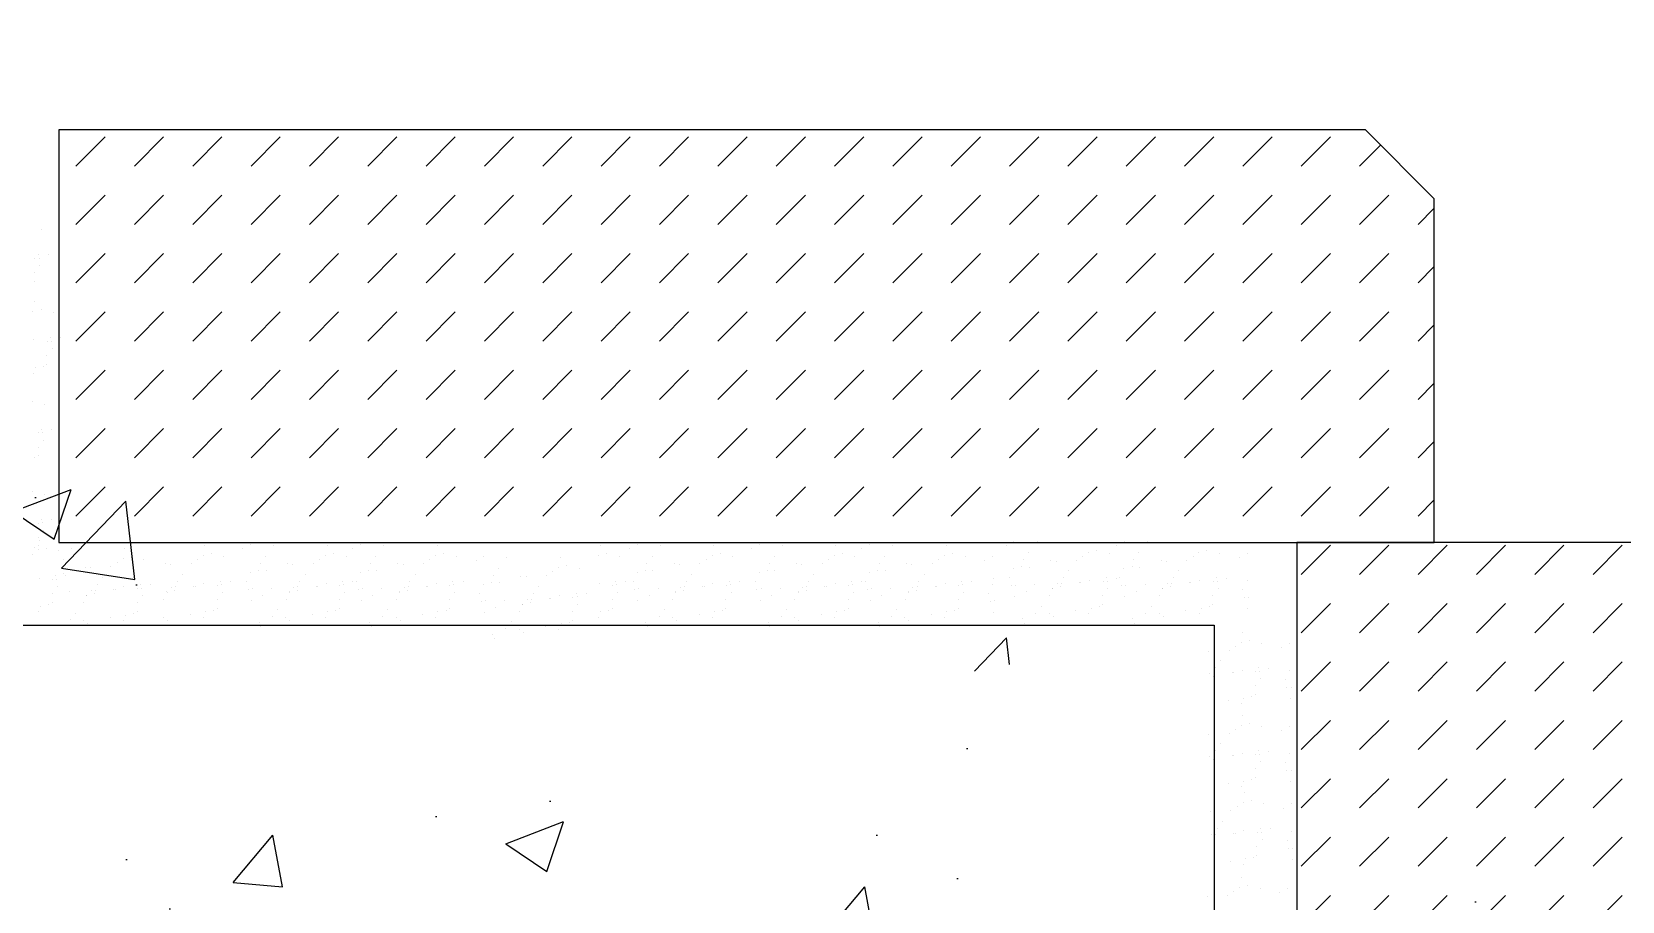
# Model space of a CAD drawing. Extents: x -5157 to -787, y -1161 to 1757.
# Drawn here: x -2146 to -1568, y -68 to 248 of the extents above; entities that cross this region are included whole.
import ezdxf

# ---------------------------------------------------------------- set-up
doc = ezdxf.new("R2010")
doc.units = 0
doc.header["$MEASUREMENT"] = 0
doc.layers.get('0').update_dxf_attribs({"linetype": 'CONTINUOUS'})
doc.layers.add('LEVEL', color=50, linetype='CONTINUOUS')
doc.layers.add('STAIR', color=140, linetype='CONTINUOUS')
pattern_1 = [(45, (-4696.673, 390.117), (2e-15, 21.213203), [15, -15])]

msp = doc.modelspace()

# ---------------------------------------------------------------- hatches: boundary and pattern name
at = {"layer": 'STAIR'}
h = msp.add_hatch(dxfattribs=at)
h.set_pattern_fill('AR-CONC', color=256, scale=30, style=0)
h.set_pattern_definition([(50, (-4696.67, 390.12), (215.178, -18.826), [22.5, -247.5]), (355, (-4696.67, 390.12), (-41.625, 225.658), [18, -198]), (100.4514, (-4678.74, 388.55), (173.553, 206.832), [19.122, -210.343]), (46.184, (-4696.67, 450.12), (320.172, -49.656), [33.75, -371.25]), (96.636, (-4670, 445.98), (280.4, 292.235), [28.683, -315.514]), (351.184, (-4696.67, 450.12), (280.399, 292.236), [27, -297]), (21, (-4666.67, 435.12), (179.072, -120.786), [22.5, -247.5]), (326, (-4666.67, 435.12), (72.995, 217.545), [18, -198]), (71.4514, (-4651.75, 425.05), (252.067, 96.759), [19.122, -210.343]), (37.5, (-4696.67, 390.12), (3.648, 99.8682), [0, -195.6, 0, -201, 0, -198.75]), (7.5, (-4696.67, 390.12), (78.921, 118.3235), [0, -114.6, 0, -191.1, 0, -75.75]), (327.5, (-4763.57, 390.12), (160.1467, -6.7665), [0, -75, 0, -234, 0, -310.5]), (317.5, (-4793.57, 390.12), (174.956, 30.0315), [0, -97.5, 0, -155.4, 0, -220.5])])
edge = h.paths.add_edge_path()
edge.add_line((-4878.66, 662.34), (-4678.66, 662.34))
edge.add_line((-4878.66, 752.34), (-4878.66, 662.34))
edge.add_line((-4878.66, 752.34), (-4398.66, 752.34))
edge.add_line((-4678.66, 662.34), (-3588.97, 71.06))
edge.add_line((-4396.07, 782.34), (-4396.07, 632.34))
edge.add_line((-4396.07, 632.34), (-4146.07, 632.34))
edge.add_line((-4146.07, 632.34), (-4146.07, 482.34))
edge.add_line((-4146.07, 482.34), (-3846.07, 482.34))
edge.add_line((-3846.07, 482.34), (-3846.07, 332.34))
edge.add_line((-3846.07, 332.34), (-3546.07, 332.34))
edge.add_line((-3546.07, 332.34), (-3546.07, 152.34))
edge.add_line((-3588.97, 71.06), (-2247.41, 71.06))
edge.add_line((-3546.07, 152.34), (-2166.07, 152.34))
edge.add_line((-2247.41, 71.06), (-2247.41, -69.79))
edge.add_line((-2166.07, 152.34), (-2166.07, 32.34))
edge.add_line((-2166.07, 32.34), (-1716.07, 32.34))
edge.add_line((-2247.41, -69.79), (-2102.81, -69.79))
edge.add_line((-2102.81, -69.79), (-1457.23, -364.35))
edge.add_line((-1716.07, 32.34), (-1716.07, -117.66))
edge.add_line((-1716.07, -117.66), (-1416.07, -117.66))
edge.add_line((-1416.07, -117.66), (-1416.07, -287.66))
edge.add_line((-1416.07, -287.66), (-813.4, -287.66))
edge.add_line((-1457.23, -364.35), (-809.25, -364.35))
edge.add_line((-809.25, -364.35), (-813.4, -287.66))
h = msp.add_hatch(dxfattribs=at)
h.set_pattern_fill('DASH', color=256, scale=120, angle=45, style=0)
h.set_pattern_definition(pattern_1)
h.paths.add_polyline_path([(-1636.07, 62.34), (-1636.07, 187.34), (-1661.07, 212.34), (-2136.07, 212.34), (-2136.07, 62.34)])
h = msp.add_hatch(dxfattribs=at)
h.set_pattern_fill('DASH', color=256, scale=120, angle=45, style=0)
h.set_pattern_definition(pattern_1)
h.paths.add_polyline_path([(-1336.07, 37.34), (-1361.07, 62.34), (-1686.07, 62.34), (-1686.07, -87.66), (-1336.07, -87.66)])

# ---------------------------------------------------------------- linework, layer by layer
msp.add_line((-1636.07, 62.34), (-1686.07, 62.34))
at = {"layer": 'LEVEL'}
for p, q in [((-2136.07, 212.34), (-2136.07, 62.34)), ((-1661.07, 212.34), (-2136.07, 212.34)), ((-1661.07, 212.34), (-1636.07, 187.34)), ((-1636.07, 62.34), (-1636.07, 187.34)), ((-2136.07, 62.34), (-1636.07, 62.34)), ((-1686.07, 62.34), (-1686.07, -87.66)), ((-1530.6, 62.34), (-1686.07, 62.34)), ((-2166.07, 32.34), (-1716.07, 32.34)), ((-1716.07, 32.34), (-1716.07, -117.66))]:
    msp.add_line(p, q, dxfattribs=at)
at = {"layer": 'STAIR'}
for p, q in [((-2142.48, 176.08), (-2142.48, 176.08)), ((-2144.81, 165.7), (-2144.81, 165.7)), ((-2143.67, 167.04), (-2143.67, 167.04)), ((-2143.31, 165.77), (-2143.31, 165.77)), ((-2143.02, 163.09), (-2143.02, 163.09)), ((-2140.03, 166.99), (-2140.03, 166.99)), ((-2144.94, 160.59), (-2144.94, 160.59)), ((-2144.94, 157.37), (-2144.94, 157.37)), ((-2145.5, 146.28), (-2145.5, 146.28)), ((-2144.91, 149.9), (-2144.91, 149.9)), ((-2142.57, 146.93), (-2142.57, 146.93)), ((-2137.98, 145.91), (-2137.98, 145.91)), ((-2145.21, 136.03), (-2145.21, 136.03)), ((-2140.31, 135.54), (-2140.31, 135.54)), ((-2139.17, 136.87), (-2139.17, 136.87)), ((-2138.81, 135.6), (-2138.81, 135.6)), ((-2135.53, 136.82), (-2135.53, 136.82)), ((-2140.44, 130.42), (-2140.44, 130.42)), ((-2138.52, 132.92), (-2138.52, 132.92)), ((-2145.45, 123.9), (-2145.45, 123.9)), ((-2144.64, 125.84), (-2144.64, 125.84)), ((-2141.71, 126.49), (-2141.71, 126.49)), ((-2140.44, 127.2), (-2140.44, 127.2)), ((-2145.78, 113.55), (-2145.78, 113.55)), ((-2141.19, 112.53), (-2141.19, 112.53)), ((-2143.52, 102.16), (-2143.52, 102.16)), ((-2142.38, 103.49), (-2142.38, 103.49)), ((-2142.02, 102.22), (-2142.02, 102.22)), ((-2141.74, 99.54), (-2141.74, 99.54)), ((-2138.74, 103.45), (-2138.74, 103.45)), ((-2144.92, 93.12), (-2144.92, 93.12)), ((-2143.65, 97.04), (-2143.65, 97.04)), ((-2143.65, 93.83), (-2143.65, 93.83)), ((-2145.78, 80.82), (-2145.78, 80.82)), ((-2141.19, 79.8), (-2141.19, 79.8)), ((-2143.52, 69.42), (-2143.52, 69.42)), ((-2142.38, 70.76), (-2142.38, 70.76)), ((-2142.02, 69.49), (-2142.02, 69.49)), ((-2138.74, 70.71), (-2138.74, 70.71)), ((-2143.65, 64.31), (-2143.65, 64.31)), ((-2141.74, 66.81), (-2141.74, 66.81)), ((-2145.68, 58.12), (-2145.68, 58.12)), ((-2144.92, 60.38), (-2144.92, 60.38)), ((-2143.65, 61.09), (-2143.65, 61.09)), ((-2143.57, 59.63), (-2143.57, 59.63)), ((-2142.98, 63.25), (-2142.98, 63.25)), ((-2140.64, 60.28), (-2140.64, 60.28)), ((-2136.05, 59.26), (-2136.05, 59.26)), ((-2131.53, 60.08), (-2131.53, 60.08)), ((-2112.14, 60.04), (-2112.14, 60.04)), ((-2083.02, 61.21), (-2083.02, 61.21)), ((-2080.68, 58.23), (-2080.68, 58.23)), ((-2069.22, 60.03), (-2069.22, 60.03)), ((-2066.38, 61.51), (-2066.38, 61.51)), ((-2057.97, 61.25), (-2057.97, 61.25)), ((-2038.59, 61.21), (-2038.59, 61.21)), ((-2036.25, 58.23), (-2036.25, 58.23)), ((-2029.17, 60.03), (-2029.17, 60.03)), ((-2026.33, 61.51), (-2026.33, 61.51)), ((-2017.92, 61.25), (-2017.92, 61.25)), ((-1998.54, 61.21), (-1998.54, 61.21)), ((-1996.2, 58.23), (-1996.2, 58.23)), ((-1939.31, 61.21), (-1939.31, 61.21)), ((-1936.98, 58.23), (-1936.98, 58.23)), ((-1928.65, 60.03), (-1928.65, 60.03)), ((-1925.81, 61.51), (-1925.81, 61.51)), ((-1917.4, 61.25), (-1917.4, 61.25)), ((-1898.01, 61.21), (-1898.01, 61.21)), ((-1895.67, 58.23), (-1895.67, 58.23)), ((-1884.21, 60.03), (-1884.21, 60.03)), ((-1881.37, 61.51), (-1881.37, 61.51)), ((-1872.96, 61.25), (-1872.96, 61.25)), ((-1853.58, 61.21), (-1853.58, 61.21)), ((-1851.24, 58.23), (-1851.24, 58.23)), ((-1844.16, 60.03), (-1844.16, 60.03)), ((-1841.32, 61.51), (-1841.32, 61.51)), ((-1832.91, 61.25), (-1832.91, 61.25)), ((-1813.53, 61.21), (-1813.53, 61.21)), ((-1811.19, 58.23), (-1811.19, 58.23)), ((-1791.71, 61.31), (-1791.71, 61.31)), ((-1788.87, 62.79), (-1788.87, 62.79)), ((-1783.46, 58.63), (-1783.46, 58.63)), ((-1780.46, 62.53), (-1780.46, 62.53)), ((-1761.67, 58.87), (-1761.67, 58.87)), ((-1761.07, 62.49), (-1761.07, 62.49)), ((-1758.74, 59.52), (-1758.74, 59.52)), ((-1754.15, 58.5), (-1754.15, 58.5)), ((-1751.66, 61.31), (-1751.66, 61.31)), ((-1748.82, 62.79), (-1748.82, 62.79)), ((-1743.4, 58.63), (-1743.4, 58.63)), ((-1740.41, 62.53), (-1740.41, 62.53)), ((-1721.62, 58.87), (-1721.62, 58.87)), ((-1721.02, 62.49), (-1721.02, 62.49)), ((-1718.69, 59.52), (-1718.69, 59.52)), ((-1714.1, 58.5), (-1714.1, 58.5)), ((-1704.08, 58.42), (-1704.08, 58.42)), ((-2134.53, 56.17), (-2134.53, 56.17)), ((-2126.5, 53.37), (-2126.5, 53.37)), ((-2124.56, 53.16), (-2124.56, 53.16)), ((-2117.15, 53.52), (-2117.15, 53.52)), ((-2114.85, 54.92), (-2114.85, 54.92)), ((-2112.74, 56.42), (-2112.74, 56.42)), ((-2109.81, 57.07), (-2109.81, 57.07)), ((-2105.22, 56.05), (-2105.22, 56.05)), ((-2097.38, 54.53), (-2097.38, 54.53)), ((-2095.44, 54.32), (-2095.44, 54.32)), ((-2088.02, 54.69), (-2088.02, 54.69)), ((-2085.72, 56.08), (-2085.72, 56.08)), ((-2083.61, 57.58), (-2083.61, 57.58)), ((-2076.09, 57.22), (-2076.09, 57.22)), ((-2063.49, 52.2), (-2063.49, 52.2)), ((-2062.89, 54.84), (-2062.89, 54.84)), ((-2060.97, 57.34), (-2060.97, 57.34)), ((-2060.78, 52.12), (-2060.78, 52.12)), ((-2052.95, 54.53), (-2052.95, 54.53)), ((-2051.01, 54.32), (-2051.01, 54.32)), ((-2043.59, 54.69), (-2043.59, 54.69)), ((-2041.29, 56.08), (-2041.29, 56.08)), ((-2039.18, 57.58), (-2039.18, 57.58)), ((-2031.66, 57.22), (-2031.66, 57.22)), ((-2023.44, 52.2), (-2023.44, 52.2)), ((-2022.84, 54.84), (-2022.84, 54.84)), ((-2020.92, 57.34), (-2020.92, 57.34)), ((-2020.73, 52.12), (-2020.73, 52.12)), ((-2012.9, 54.53), (-2012.9, 54.53)), ((-2010.96, 54.32), (-2010.96, 54.32)), ((-2003.54, 54.69), (-2003.54, 54.69)), ((-2001.24, 56.08), (-2001.24, 56.08)), ((-1999.13, 57.58), (-1999.13, 57.58)), ((-1991.61, 57.22), (-1991.61, 57.22)), ((-1984.43, 55.65), (-1984.43, 55.65)), ((-1981.59, 57.13), (-1981.59, 57.13)), ((-1976.18, 52.97), (-1976.18, 52.97)), ((-1973.18, 56.87), (-1973.18, 56.87)), ((-1954.39, 53.21), (-1954.39, 53.21)), ((-1953.8, 56.83), (-1953.8, 56.83)), ((-1951.46, 53.86), (-1951.46, 53.86)), ((-1946.87, 52.84), (-1946.87, 52.84)), ((-1939.91, 57.58), (-1939.91, 57.58)), ((-1932.38, 57.22), (-1932.38, 57.22)), ((-1922.91, 52.2), (-1922.91, 52.2)), ((-1922.31, 54.84), (-1922.31, 54.84)), ((-1920.39, 57.34), (-1920.39, 57.34)), ((-1920.2, 52.12), (-1920.2, 52.12)), ((-1912.37, 54.53), (-1912.37, 54.53)), ((-1910.43, 54.32), (-1910.43, 54.32)), ((-1903.01, 54.69), (-1903.01, 54.69)), ((-1900.72, 56.08), (-1900.72, 56.08)), ((-1898.6, 57.58), (-1898.6, 57.58)), ((-1891.08, 57.22), (-1891.08, 57.22)), ((-1878.48, 52.2), (-1878.48, 52.2)), ((-1877.88, 54.84), (-1877.88, 54.84)), ((-1875.96, 57.34), (-1875.96, 57.34)), ((-1875.77, 52.12), (-1875.77, 52.12)), ((-1867.94, 54.53), (-1867.94, 54.53)), ((-1866, 54.32), (-1866, 54.32)), ((-1858.58, 54.69), (-1858.58, 54.69)), ((-1856.28, 56.08), (-1856.28, 56.08)), ((-1854.17, 57.58), (-1854.17, 57.58)), ((-1846.65, 57.22), (-1846.65, 57.22)), ((-1838.43, 52.2), (-1838.43, 52.2)), ((-1837.83, 54.84), (-1837.83, 54.84)), ((-1835.91, 57.34), (-1835.91, 57.34)), ((-1835.72, 52.12), (-1835.72, 52.12)), ((-1827.89, 54.53), (-1827.89, 54.53)), ((-1825.95, 54.32), (-1825.95, 54.32)), ((-1818.53, 54.69), (-1818.53, 54.69)), ((-1816.23, 56.08), (-1816.23, 56.08)), ((-1814.12, 57.58), (-1814.12, 57.58)), ((-1806.6, 57.22), (-1806.6, 57.22)), ((-1799.42, 55.65), (-1799.42, 55.65)), ((-1796.58, 57.13), (-1796.58, 57.13)), ((-1788.91, 52.83), (-1788.91, 52.83)), ((-1785.98, 53.48), (-1785.98, 53.48)), ((-1785.37, 56.13), (-1785.37, 56.13)), ((-1783.27, 53.4), (-1783.27, 53.4)), ((-1775.43, 55.82), (-1775.43, 55.82)), ((-1773.49, 55.61), (-1773.49, 55.61)), ((-1769.07, 52.07), (-1769.07, 52.07)), ((-1766.08, 55.97), (-1766.08, 55.97)), ((-1763.78, 57.37), (-1763.78, 57.37)), ((-1748.86, 52.83), (-1748.86, 52.83)), ((-1745.93, 53.48), (-1745.93, 53.48)), ((-1745.32, 56.13), (-1745.32, 56.13)), ((-1743.22, 53.4), (-1743.22, 53.4)), ((-1735.38, 55.82), (-1735.38, 55.82)), ((-1733.44, 55.61), (-1733.44, 55.61)), ((-1729.02, 52.07), (-1729.02, 52.07)), ((-1726.03, 55.97), (-1726.03, 55.97)), ((-1723.73, 57.37), (-1723.73, 57.37)), ((-1706.92, 56.93), (-1706.92, 56.93)), ((-2143.29, 49.38), (-2143.29, 49.38)), ((-2138.38, 48.88), (-2138.38, 48.88)), ((-2137.24, 50.22), (-2137.24, 50.22)), ((-2136.89, 48.95), (-2136.89, 48.95)), ((-2136.6, 46.27), (-2136.6, 46.27)), ((-2134.34, 50.95), (-2134.34, 50.95)), ((-2133.6, 50.17), (-2133.6, 50.17)), ((-2122.06, 47.12), (-2122.06, 47.12)), ((-2120.14, 49.62), (-2120.14, 49.62)), ((-2106.41, 47.01), (-2106.41, 47.01)), ((-2102.77, 46.96), (-2102.77, 46.96)), ((-2092.94, 48.29), (-2092.94, 48.29)), ((-2091.02, 50.78), (-2091.02, 50.78)), ((-2087, 46.42), (-2087, 46.42)), ((-2086.52, 46.49), (-2086.52, 46.49)), ((-2083.33, 47.34), (-2083.33, 47.34)), ((-2078.42, 46.84), (-2078.42, 46.84)), ((-2077.28, 48.18), (-2077.28, 48.18)), ((-2076.93, 46.91), (-2076.93, 46.91)), ((-2073.64, 48.13), (-2073.64, 48.13)), ((-2067.89, 48.32), (-2067.89, 48.32)), ((-2066.42, 51.55), (-2066.42, 51.55)), ((-2048.51, 48.29), (-2048.51, 48.29)), ((-2046.59, 50.78), (-2046.59, 50.78)), ((-2042.57, 46.42), (-2042.57, 46.42)), ((-2042.09, 46.49), (-2042.09, 46.49)), ((-2038.9, 47.34), (-2038.9, 47.34)), ((-2033.99, 46.84), (-2033.99, 46.84)), ((-2032.85, 48.18), (-2032.85, 48.18)), ((-2032.5, 46.91), (-2032.5, 46.91)), ((-2029.21, 48.13), (-2029.21, 48.13)), ((-2027.84, 48.32), (-2027.84, 48.32)), ((-2026.37, 51.55), (-2026.37, 51.55)), ((-2008.46, 48.29), (-2008.46, 48.29)), ((-2006.54, 50.78), (-2006.54, 50.78)), ((-2002.52, 46.42), (-2002.52, 46.42)), ((-2002.04, 46.49), (-2002.04, 46.49)), ((-1998.85, 47.34), (-1998.85, 47.34)), ((-1993.94, 46.84), (-1993.94, 46.84)), ((-1992.8, 48.18), (-1992.8, 48.18)), ((-1992.44, 46.91), (-1992.44, 46.91)), ((-1989.16, 48.13), (-1989.16, 48.13)), ((-1981.63, 47.17), (-1981.63, 47.17)), ((-1978.7, 47.82), (-1978.7, 47.82)), ((-1978.1, 50.47), (-1978.1, 50.47)), ((-1975.99, 47.74), (-1975.99, 47.74)), ((-1968.16, 50.16), (-1968.16, 50.16)), ((-1966.22, 49.95), (-1966.22, 49.95)), ((-1961.8, 46.41), (-1961.8, 46.41)), ((-1958.8, 50.31), (-1958.8, 50.31)), ((-1956.5, 51.71), (-1956.5, 51.71)), ((-1939.62, 47.34), (-1939.62, 47.34)), ((-1934.72, 46.84), (-1934.72, 46.84)), ((-1933.58, 48.18), (-1933.58, 48.18)), ((-1933.22, 46.91), (-1933.22, 46.91)), ((-1929.94, 48.13), (-1929.94, 48.13)), ((-1927.31, 48.32), (-1927.31, 48.32)), ((-1925.84, 51.55), (-1925.84, 51.55)), ((-1907.93, 48.29), (-1907.93, 48.29)), ((-1906.01, 50.78), (-1906.01, 50.78)), ((-1901.99, 46.42), (-1901.99, 46.42)), ((-1901.51, 46.49), (-1901.51, 46.49)), ((-1898.32, 47.34), (-1898.32, 47.34)), ((-1893.42, 46.84), (-1893.42, 46.84)), ((-1892.27, 48.18), (-1892.27, 48.18)), ((-1891.92, 46.91), (-1891.92, 46.91)), ((-1888.63, 48.13), (-1888.63, 48.13)), ((-1882.88, 48.32), (-1882.88, 48.32)), ((-1881.41, 51.55), (-1881.41, 51.55)), ((-1863.5, 48.29), (-1863.5, 48.29)), ((-1861.58, 50.78), (-1861.58, 50.78)), ((-1857.56, 46.42), (-1857.56, 46.42)), ((-1857.08, 46.49), (-1857.08, 46.49)), ((-1853.89, 47.34), (-1853.89, 47.34)), ((-1848.98, 46.84), (-1848.98, 46.84)), ((-1847.84, 48.18), (-1847.84, 48.18)), ((-1847.49, 46.91), (-1847.49, 46.91)), ((-1844.2, 48.13), (-1844.2, 48.13)), ((-1842.83, 48.32), (-1842.83, 48.32)), ((-1841.36, 51.55), (-1841.36, 51.55)), ((-1823.45, 48.29), (-1823.45, 48.29)), ((-1821.53, 50.78), (-1821.53, 50.78)), ((-1817.51, 46.42), (-1817.51, 46.42)), ((-1817.03, 46.49), (-1817.03, 46.49)), ((-1813.84, 47.34), (-1813.84, 47.34)), ((-1808.93, 46.84), (-1808.93, 46.84)), ((-1807.79, 48.18), (-1807.79, 48.18)), ((-1807.43, 46.91), (-1807.43, 46.91)), ((-1804.15, 48.13), (-1804.15, 48.13)), ((-1796.62, 47.17), (-1796.62, 47.17)), ((-1796.13, 49.41), (-1796.13, 49.41)), ((-1790.38, 49.61), (-1790.38, 49.61)), ((-1789.81, 46.67), (-1789.81, 46.67)), ((-1788.31, 46.74), (-1788.31, 46.74)), ((-1781.24, 47.04), (-1781.24, 47.04)), ((-1773.14, 47.4), (-1773.14, 47.4)), ((-1771.93, 46.28), (-1771.93, 46.28)), ((-1771.64, 47.46), (-1771.64, 47.46)), ((-1770.99, 49.57), (-1770.99, 49.57)), ((-1765.05, 47.7), (-1765.05, 47.7)), ((-1764.57, 47.77), (-1764.57, 47.77)), ((-1761.38, 48.62), (-1761.38, 48.62)), ((-1756.48, 48.13), (-1756.48, 48.13)), ((-1755.34, 49.46), (-1755.34, 49.46)), ((-1754.98, 48.19), (-1754.98, 48.19)), ((-1751.7, 49.41), (-1751.7, 49.41)), ((-1750.33, 49.61), (-1750.33, 49.61)), ((-1749.76, 46.67), (-1749.76, 46.67)), ((-1748.26, 46.74), (-1748.26, 46.74)), ((-1741.18, 47.04), (-1741.18, 47.04)), ((-1733.09, 47.4), (-1733.09, 47.4)), ((-1731.88, 46.28), (-1731.88, 46.28)), ((-1731.59, 47.46), (-1731.59, 47.46)), ((-1730.94, 49.57), (-1730.94, 49.57)), ((-1725, 47.7), (-1725, 47.7)), ((-1724.52, 47.77), (-1724.52, 47.77)), ((-1721.33, 48.62), (-1721.33, 48.62)), ((-1716.43, 48.13), (-1716.43, 48.13)), ((-1715.29, 49.46), (-1715.29, 49.46)), ((-1714.93, 48.19), (-1714.93, 48.19)), ((-1711.65, 49.41), (-1711.65, 49.41)), ((-1704.11, 48.45), (-1704.11, 48.45)), ((-2138.52, 40.55), (-2138.52, 40.55)), ((-2138.51, 43.77), (-2138.51, 43.77)), ((-2132.31, 44.59), (-2132.31, 44.59)), ((-2127.07, 40.6), (-2127.07, 40.6)), ((-2125.93, 43.18), (-2125.93, 43.18)), ((-2125.9, 43.04), (-2125.9, 43.04)), ((-2124.21, 44.95), (-2124.21, 44.95)), ((-2123, 43.83), (-2123, 43.83)), ((-2122.71, 45.01), (-2122.71, 45.01)), ((-2116.12, 45.25), (-2116.12, 45.25)), ((-2115.64, 45.32), (-2115.64, 45.32)), ((-2112.45, 46.17), (-2112.45, 46.17)), ((-2107.68, 40.56), (-2107.68, 40.56)), ((-2107.55, 45.67), (-2107.55, 45.67)), ((-2106.05, 45.74), (-2106.05, 45.74)), ((-2105.76, 43.06), (-2105.76, 43.06)), ((-2097.94, 41.76), (-2097.94, 41.76)), ((-2096.8, 44.35), (-2096.8, 44.35)), ((-2096.77, 44.21), (-2096.77, 44.21)), ((-2095.09, 46.11), (-2095.09, 46.11)), ((-2093.87, 45), (-2093.87, 45)), ((-2093.59, 46.18), (-2093.59, 46.18)), ((-2078.56, 41.73), (-2078.56, 41.73)), ((-2076.64, 44.23), (-2076.64, 44.23)), ((-2067.32, 45.39), (-2067.32, 45.39)), ((-2066.14, 41.3), (-2066.14, 41.3)), ((-2065.82, 45.45), (-2065.82, 45.45)), ((-2061.97, 43.08), (-2061.97, 43.08)), ((-2058.75, 45.76), (-2058.75, 45.76)), ((-2053.51, 41.76), (-2053.51, 41.76)), ((-2052.37, 44.35), (-2052.37, 44.35)), ((-2052.34, 44.21), (-2052.34, 44.21)), ((-2050.66, 46.11), (-2050.66, 46.11)), ((-2049.44, 45), (-2049.44, 45)), ((-2049.16, 46.18), (-2049.16, 46.18)), ((-2034.12, 41.73), (-2034.12, 41.73)), ((-2032.21, 44.23), (-2032.21, 44.23)), ((-2027.27, 45.39), (-2027.27, 45.39)), ((-2026.09, 41.3), (-2026.09, 41.3)), ((-2025.77, 45.45), (-2025.77, 45.45)), ((-2021.92, 43.08), (-2021.92, 43.08)), ((-2018.7, 45.76), (-2018.7, 45.76)), ((-2013.46, 41.76), (-2013.46, 41.76)), ((-2012.32, 44.35), (-2012.32, 44.35)), ((-2012.29, 44.21), (-2012.29, 44.21)), ((-2010.61, 46.11), (-2010.61, 46.11)), ((-2009.39, 45), (-2009.39, 45)), ((-2009.11, 46.18), (-2009.11, 46.18)), ((-1994.07, 41.73), (-1994.07, 41.73)), ((-1992.16, 44.23), (-1992.16, 44.23)), ((-1983.1, 43.95), (-1983.1, 43.95)), ((-1982.53, 41.01), (-1982.53, 41.01)), ((-1981.03, 41.08), (-1981.03, 41.08)), ((-1973.96, 41.38), (-1973.96, 41.38)), ((-1965.87, 41.74), (-1965.87, 41.74)), ((-1964.65, 40.62), (-1964.65, 40.62)), ((-1964.37, 41.8), (-1964.37, 41.8)), ((-1963.71, 43.91), (-1963.71, 43.91)), ((-1957.77, 42.04), (-1957.77, 42.04)), ((-1957.29, 42.11), (-1957.29, 42.11)), ((-1954.11, 42.96), (-1954.11, 42.96)), ((-1949.2, 42.46), (-1949.2, 42.46)), ((-1948.06, 43.8), (-1948.06, 43.8)), ((-1947.7, 42.53), (-1947.7, 42.53)), ((-1944.42, 43.75), (-1944.42, 43.75)), ((-1934.85, 41.73), (-1934.85, 41.73)), ((-1932.93, 44.23), (-1932.93, 44.23)), ((-1926.74, 45.39), (-1926.74, 45.39)), ((-1925.56, 41.3), (-1925.56, 41.3)), ((-1925.24, 45.45), (-1925.24, 45.45)), ((-1921.39, 43.08), (-1921.39, 43.08)), ((-1918.17, 45.76), (-1918.17, 45.76)), ((-1912.93, 41.76), (-1912.93, 41.76)), ((-1911.79, 44.35), (-1911.79, 44.35)), ((-1911.76, 44.21), (-1911.76, 44.21)), ((-1910.08, 46.11), (-1910.08, 46.11)), ((-1908.86, 45), (-1908.86, 45)), ((-1908.58, 46.18), (-1908.58, 46.18)), ((-1893.55, 41.73), (-1893.55, 41.73)), ((-1891.63, 44.23), (-1891.63, 44.23)), ((-1882.31, 45.39), (-1882.31, 45.39)), ((-1881.13, 41.3), (-1881.13, 41.3)), ((-1880.81, 45.45), (-1880.81, 45.45)), ((-1876.96, 43.08), (-1876.96, 43.08)), ((-1873.74, 45.76), (-1873.74, 45.76)), ((-1868.5, 41.76), (-1868.5, 41.76)), ((-1867.36, 44.35), (-1867.36, 44.35)), ((-1867.33, 44.21), (-1867.33, 44.21)), ((-1865.65, 46.11), (-1865.65, 46.11)), ((-1864.43, 45), (-1864.43, 45)), ((-1864.15, 46.18), (-1864.15, 46.18)), ((-1849.11, 41.73), (-1849.11, 41.73)), ((-1847.2, 44.23), (-1847.2, 44.23)), ((-1842.26, 45.39), (-1842.26, 45.39)), ((-1841.08, 41.3), (-1841.08, 41.3)), ((-1840.76, 45.45), (-1840.76, 45.45)), ((-1836.91, 43.08), (-1836.91, 43.08)), ((-1833.69, 45.76), (-1833.69, 45.76)), ((-1828.45, 41.76), (-1828.45, 41.76)), ((-1827.31, 44.35), (-1827.31, 44.35)), ((-1827.28, 44.21), (-1827.28, 44.21)), ((-1825.6, 46.11), (-1825.6, 46.11)), ((-1824.38, 45), (-1824.38, 45)), ((-1824.1, 46.18), (-1824.1, 46.18)), ((-1809.06, 41.73), (-1809.06, 41.73)), ((-1807.15, 44.23), (-1807.15, 44.23)), ((-1798.09, 43.95), (-1798.09, 43.95)), ((-1797.52, 41.01), (-1797.52, 41.01)), ((-1796.02, 41.08), (-1796.02, 41.08)), ((-1788.62, 42.58), (-1788.62, 42.58)), ((-1784.46, 44.36), (-1784.46, 44.36)), ((-1776, 43.05), (-1776, 43.05)), ((-1774.86, 45.63), (-1774.86, 45.63)), ((-1774.83, 45.49), (-1774.83, 45.49)), ((-1756.61, 43.01), (-1756.61, 43.01)), ((-1754.69, 45.51), (-1754.69, 45.51)), ((-1748.57, 42.58), (-1748.57, 42.58)), ((-1744.41, 44.36), (-1744.41, 44.36)), ((-1735.94, 43.05), (-1735.94, 43.05)), ((-1734.8, 45.63), (-1734.8, 45.63)), ((-1734.77, 45.49), (-1734.77, 45.49)), ((-1716.56, 43.01), (-1716.56, 43.01)), ((-1714.64, 45.51), (-1714.64, 45.51)), ((-1705.59, 45.23), (-1705.59, 45.23)), ((-1705.02, 42.29), (-1705.02, 42.29)), ((-1703.52, 42.36), (-1703.52, 42.36)), ((-2143.52, 37.25), (-2143.52, 37.25)), ((-2142.71, 39.19), (-2142.71, 39.19)), ((-2139.78, 39.84), (-2139.78, 39.84)), ((-2130.06, 36.69), (-2130.06, 36.69)), ((-2117.45, 35.14), (-2117.45, 35.14)), ((-2111.88, 35.98), (-2111.88, 35.98)), ((-2108.95, 36.63), (-2108.95, 36.63)), ((-2107.68, 37.34), (-2107.68, 37.34)), ((-2097.96, 35.17), (-2097.96, 35.17)), ((-2088.33, 36.3), (-2088.33, 36.3)), ((-2083.56, 35.21), (-2083.56, 35.21)), ((-2082.75, 37.15), (-2082.75, 37.15)), ((-2079.82, 37.8), (-2079.82, 37.8)), ((-2078.56, 38.51), (-2078.56, 38.51)), ((-2058.42, 35.36), (-2058.42, 35.36)), ((-2056.5, 37.86), (-2056.5, 37.86)), ((-2053.53, 35.17), (-2053.53, 35.17)), ((-2043.9, 36.3), (-2043.9, 36.3)), ((-2039.13, 35.21), (-2039.13, 35.21)), ((-2038.32, 37.15), (-2038.32, 37.15)), ((-2035.39, 37.8), (-2035.39, 37.8)), ((-2034.12, 38.51), (-2034.12, 38.51)), ((-2018.37, 35.36), (-2018.37, 35.36)), ((-2016.45, 37.86), (-2016.45, 37.86)), ((-2013.48, 35.17), (-2013.48, 35.17)), ((-2003.85, 36.3), (-2003.85, 36.3)), ((-1999.08, 35.21), (-1999.08, 35.21)), ((-1998.27, 37.15), (-1998.27, 37.15)), ((-1995.34, 37.8), (-1995.34, 37.8)), ((-1994.07, 38.51), (-1994.07, 38.51)), ((-1981.34, 36.92), (-1981.34, 36.92)), ((-1977.18, 38.7), (-1977.18, 38.7)), ((-1968.72, 37.39), (-1968.72, 37.39)), ((-1967.58, 39.97), (-1967.58, 39.97)), ((-1967.55, 39.83), (-1967.55, 39.83)), ((-1949.33, 37.35), (-1949.33, 37.35)), ((-1947.42, 39.85), (-1947.42, 39.85)), ((-1939.85, 35.21), (-1939.85, 35.21)), ((-1939.04, 37.15), (-1939.04, 37.15)), ((-1936.11, 37.8), (-1936.11, 37.8)), ((-1934.85, 38.51), (-1934.85, 38.51)), ((-1917.84, 35.36), (-1917.84, 35.36)), ((-1915.93, 37.86), (-1915.93, 37.86)), ((-1912.95, 35.17), (-1912.95, 35.17)), ((-1903.32, 36.3), (-1903.32, 36.3)), ((-1898.55, 35.21), (-1898.55, 35.21)), ((-1897.74, 37.15), (-1897.74, 37.15)), ((-1894.81, 37.8), (-1894.81, 37.8)), ((-1893.55, 38.51), (-1893.55, 38.51)), ((-1873.41, 35.36), (-1873.41, 35.36)), ((-1871.5, 37.86), (-1871.5, 37.86)), ((-1868.52, 35.17), (-1868.52, 35.17)), ((-1858.89, 36.3), (-1858.89, 36.3)), ((-1854.12, 35.21), (-1854.12, 35.21)), ((-1853.31, 37.15), (-1853.31, 37.15)), ((-1850.38, 37.8), (-1850.38, 37.8)), ((-1849.11, 38.51), (-1849.11, 38.51)), ((-1833.36, 35.36), (-1833.36, 35.36)), ((-1831.44, 37.86), (-1831.44, 37.86)), ((-1828.47, 35.17), (-1828.47, 35.17)), ((-1818.84, 36.3), (-1818.84, 36.3)), ((-1814.07, 35.21), (-1814.07, 35.21)), ((-1813.26, 37.15), (-1813.26, 37.15)), ((-1810.33, 37.8), (-1810.33, 37.8)), ((-1809.06, 38.51), (-1809.06, 38.51)), ((-1796.33, 36.92), (-1796.33, 36.92)), ((-1785.73, 34.69), (-1785.73, 34.69)), ((-1780.91, 36.65), (-1780.91, 36.65)), ((-1778.99, 39.14), (-1778.99, 39.14)), ((-1776.02, 36.45), (-1776.02, 36.45)), ((-1774.57, 35.38), (-1774.57, 35.38)), ((-1766.38, 37.59), (-1766.38, 37.59)), ((-1761.61, 36.49), (-1761.61, 36.49)), ((-1760.8, 38.43), (-1760.8, 38.43)), ((-1757.88, 39.08), (-1757.88, 39.08)), ((-1756.61, 39.79), (-1756.61, 39.79)), ((-1745.68, 34.69), (-1745.68, 34.69)), ((-1740.86, 36.65), (-1740.86, 36.65)), ((-1738.94, 39.14), (-1738.94, 39.14)), ((-1735.97, 36.45), (-1735.97, 36.45)), ((-1734.52, 35.38), (-1734.52, 35.38)), ((-1726.33, 37.59), (-1726.33, 37.59)), ((-1721.56, 36.49), (-1721.56, 36.49)), ((-1720.75, 38.43), (-1720.75, 38.43)), ((-1717.83, 39.08), (-1717.83, 39.08)), ((-1716.56, 39.79), (-1716.56, 39.79)), ((-1703.83, 38.2), (-1703.83, 38.2)), ((-2131.98, 34.19), (-2131.98, 34.19)), ((-2127.09, 34), (-2127.09, 34)), ((-2125.64, 32.93), (-2125.64, 32.93)), ((-2112.68, 34.04), (-2112.68, 34.04)), ((-2096.52, 34.1), (-2096.52, 34.1)), ((-2063.25, 33.41), (-2063.25, 33.41)), ((-2062.63, 31.76), (-2062.63, 31.76)), ((-2052.09, 34.1), (-2052.09, 34.1)), ((-2023.19, 33.41), (-2023.19, 33.41)), ((-2022.58, 31.76), (-2022.58, 31.76)), ((-2012.03, 34.1), (-2012.03, 34.1)), ((-1978.45, 29.03), (-1978.45, 29.03)), ((-1973.63, 30.98), (-1973.63, 30.98)), ((-1971.71, 33.48), (-1971.71, 33.48)), ((-1968.74, 30.79), (-1968.74, 30.79)), ((-1967.29, 29.72), (-1967.29, 29.72)), ((-1959.11, 31.93), (-1959.11, 31.93)), ((-1954.34, 30.83), (-1954.34, 30.83)), ((-1953.53, 32.77), (-1953.53, 32.77)), ((-1950.6, 33.42), (-1950.6, 33.42)), ((-1949.33, 34.13), (-1949.33, 34.13)), ((-1922.67, 33.41), (-1922.67, 33.41)), ((-1922.05, 31.76), (-1922.05, 31.76)), ((-1911.51, 34.1), (-1911.51, 34.1)), ((-1878.24, 33.41), (-1878.24, 33.41)), ((-1877.62, 31.76), (-1877.62, 31.76)), ((-1867.08, 34.1), (-1867.08, 34.1)), ((-1838.18, 33.41), (-1838.18, 33.41)), ((-1837.57, 31.76), (-1837.57, 31.76)), ((-1827.02, 34.1), (-1827.02, 34.1)), ((-1785.11, 33.05), (-1785.11, 33.05)), ((-1745.06, 33.05), (-1745.06, 33.05)), ((-1705.61, 29.76), (-1705.61, 29.76)), ((-1977.84, 27.38), (-1977.84, 27.38)), ((-1710.61, 23.24), (-1710.61, 23.24)), ((-1708.31, 24.63), (-1708.31, 24.63)), ((-1706.2, 26.13), (-1706.2, 26.13)), ((-1703.27, 26.78), (-1703.27, 26.78)), ((-1698.68, 25.77), (-1698.68, 25.77)), ((-1691.5, 24.2), (-1691.5, 24.2)), ((-1688.66, 25.68), (-1688.66, 25.68)), ((-1718.03, 22.87), (-1718.03, 22.87)), ((-1713.61, 19.33), (-1713.61, 19.33)), ((-1717.68, 14.66), (-1717.68, 14.66)), ((-1716.46, 13.55), (-1716.46, 13.55)), ((-1716.18, 14.73), (-1716.18, 14.73)), ((-1715.52, 16.83), (-1715.52, 16.83)), ((-1709.58, 14.96), (-1709.58, 14.96)), ((-1709.1, 15.04), (-1709.1, 15.04)), ((-1705.91, 15.88), (-1705.91, 15.88)), ((-1701.01, 15.39), (-1701.01, 15.39)), ((-1699.87, 16.72), (-1699.87, 16.72)), ((-1699.51, 15.46), (-1699.51, 15.46)), ((-1699.22, 12.77), (-1699.22, 12.77)), ((-1696.23, 16.68), (-1696.23, 16.68)), ((-1690.17, 12.49), (-1690.17, 12.49)), ((-1688.7, 15.72), (-1688.7, 15.72)), ((-1702.41, 6.35), (-1702.41, 6.35)), ((-1701.14, 10.28), (-1701.14, 10.28)), ((-1701.14, 7.06), (-1701.14, 7.06)), ((-1689.6, 9.56), (-1689.6, 9.56)), ((-1688.1, 9.62), (-1688.1, 9.62)), ((-1710.92, 4.85), (-1710.92, 4.85)), ((-1706.15, 3.75), (-1706.15, 3.75)), ((-1705.34, 5.7), (-1705.34, 5.7)), ((-1688.41, 5.47), (-1688.41, 5.47)), ((-1708.31, -5.54), (-1708.31, -5.54)), ((-1706.2, -4.03), (-1706.2, -4.03)), ((-1705.61, -0.41), (-1705.61, -0.41)), ((-1703.27, -3.39), (-1703.27, -3.39)), ((-1698.68, -4.4), (-1698.68, -4.4)), ((-1688.66, -4.48), (-1688.66, -4.48)), ((-1718.03, -7.3), (-1718.03, -7.3)), ((-1713.61, -10.83), (-1713.61, -10.83)), ((-1710.61, -6.93), (-1710.61, -6.93)), ((-1691.5, -5.97), (-1691.5, -5.97)), ((-1717.68, -15.5), (-1717.68, -15.5)), ((-1716.46, -16.62), (-1716.46, -16.62)), ((-1716.18, -15.44), (-1716.18, -15.44)), ((-1715.52, -13.33), (-1715.52, -13.33)), ((-1709.58, -15.2), (-1709.58, -15.2)), ((-1709.1, -15.13), (-1709.1, -15.13)), ((-1705.91, -14.28), (-1705.91, -14.28)), ((-1701.01, -14.78), (-1701.01, -14.78)), ((-1699.87, -13.44), (-1699.87, -13.44)), ((-1699.51, -14.71), (-1699.51, -14.71)), ((-1696.23, -13.49), (-1696.23, -13.49)), ((-1688.7, -14.45), (-1688.7, -14.45)), ((-1701.14, -19.89), (-1701.14, -19.89)), ((-1701.14, -23.11), (-1701.14, -23.11)), ((-1699.22, -17.39), (-1699.22, -17.39)), ((-1690.17, -17.67), (-1690.17, -17.67)), ((-1689.6, -20.61), (-1689.6, -20.61)), ((-1688.1, -20.54), (-1688.1, -20.54)), ((-1710.92, -25.32), (-1710.92, -25.32)), ((-1706.15, -26.41), (-1706.15, -26.41)), ((-1705.34, -24.47), (-1705.34, -24.47)), ((-1704.96, -28.65), (-1704.96, -28.65)), ((-1702.41, -23.82), (-1702.41, -23.82)), ((-1688.41, -24.7), (-1688.41, -24.7)), ((-1707.67, -33.78), (-1707.67, -33.78)), ((-1705.56, -32.28), (-1705.56, -32.28)), ((-1702.63, -31.63), (-1702.63, -31.63)), ((-1698.04, -32.64), (-1698.04, -32.64)), ((-1690.86, -34.21), (-1690.86, -34.21)), ((-1688.02, -32.73), (-1688.02, -32.73)), ((-1717.38, -35.54), (-1717.38, -35.54)), ((-1712.96, -39.08), (-1712.96, -39.08)), ((-1709.97, -35.17), (-1709.97, -35.17)), ((-1717.03, -43.75), (-1717.03, -43.75)), ((-1715.82, -44.86), (-1715.82, -44.86)), ((-1715.53, -43.68), (-1715.53, -43.68)), ((-1714.88, -41.58), (-1714.88, -41.58)), ((-1708.94, -43.44), (-1708.94, -43.44)), ((-1708.46, -43.37), (-1708.46, -43.37)), ((-1705.27, -42.53), (-1705.27, -42.53)), ((-1700.37, -43.02), (-1700.37, -43.02)), ((-1699.23, -41.69), (-1699.23, -41.69)), ((-1698.87, -42.95), (-1698.87, -42.95)), ((-1698.58, -45.63), (-1698.58, -45.63)), ((-1695.59, -41.73), (-1695.59, -41.73)), ((-1689.53, -45.92), (-1689.53, -45.92)), ((-1688.05, -42.69), (-1688.05, -42.69)), ((-1700.5, -48.13), (-1700.5, -48.13)), ((-1700.5, -51.35), (-1700.5, -51.35)), ((-1688.96, -48.85), (-1688.96, -48.85)), ((-1687.46, -48.79), (-1687.46, -48.79)), ((-1710.27, -53.56), (-1710.27, -53.56)), ((-1705.5, -54.66), (-1705.5, -54.66)), ((-1704.69, -52.71), (-1704.69, -52.71)), ((-1701.77, -52.06), (-1701.77, -52.06)), ((-1687.77, -52.94), (-1687.77, -52.94)), ((-1706.84, -63.09), (-1706.84, -63.09)), ((-1706.25, -59.46), (-1706.25, -59.46)), ((-1703.91, -62.44), (-1703.91, -62.44)), ((-1699.32, -63.45), (-1699.32, -63.45)), ((-1689.3, -63.54), (-1689.3, -63.54)), ((-1718.67, -66.35), (-1718.67, -66.35)), ((-1711.25, -65.98), (-1711.25, -65.98)), ((-1708.95, -64.59), (-1708.95, -64.59)), ((-1692.14, -65.02), (-1692.14, -65.02))]:
    msp.add_line(p, q, dxfattribs=at)

doc.saveas('drawing.dxf')
